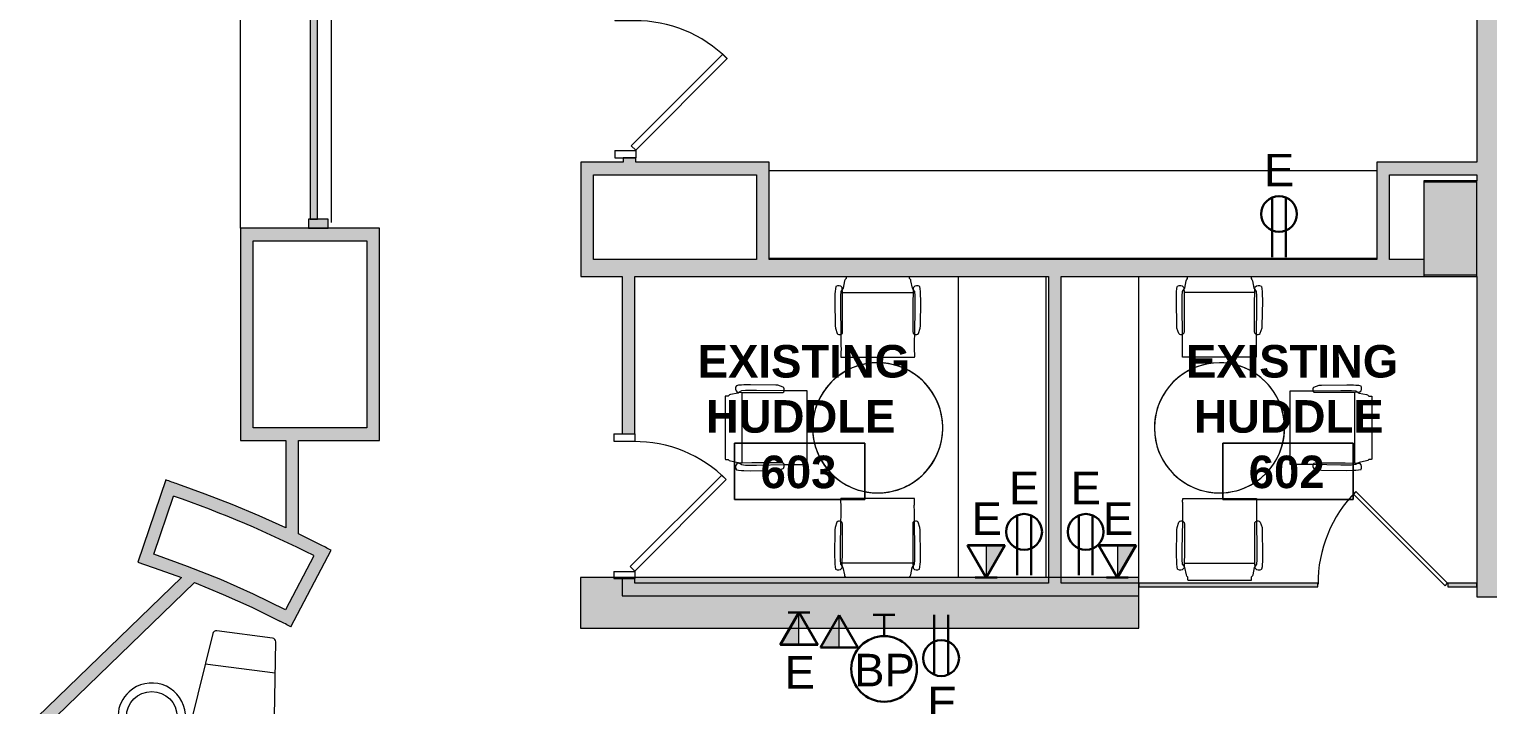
# Model space of a CAD drawing. Header units: inches. Extents: x 385 to 2249, y -1773 to -36.
# Drawn here: x 812.5 to 1215.8, y -1544.8 to -1357.9 of the extents above; entities that cross this region are included whole.
import ezdxf

# ---------------------------------------------------------------- set-up
doc = ezdxf.new("R2010")
doc.units = ezdxf.units.IN
doc.header["$MEASUREMENT"] = 0
for name, color, linetype, lineweight in [('A-ANNO-NOTE', 131, 'Continuous', 30), ('A-AREA-IDEN', 2, 'Continuous', 9), ('A-DETL', 90, 'Continuous', 9), ('A-DOOR', 31, 'Continuous', 13), ('A-DOOR-FRAM', 31, 'Continuous', 20), ('A-GLAZ-CURT', 52, 'Continuous', 13), ('A-GLAZ-CWMG', 51, 'Continuous', 13), ('A-WALL', 113, 'Continuous', 13), ('A-WALL-PATT', 111, 'Continuous', 13), ('I-FURN', 30, 'Continuous', 9), ('I-WALL', 2, 'Continuous', 13), ('Q-CASE', 31, 'Continuous', 9)]:
    doc.layers.add(name, color=color, linetype=linetype, lineweight=lineweight)
doc.styles.add('Swis721 Lt BT', font='swissl.ttf', dxfattribs={"height": 9})
doc.styles.add('Swis721 Lt BT_B', font='', dxfattribs={"height": 9})
doc.styles.get('Swis721 Lt BT_B').set_extended_font_data('Swis721 Lt BT', bold=True)

# ---------------------------------------------------------------- blocks, each defined once
blk = doc.blocks.new('Walls 27 - Walls 27-5057189-Level 6 POWER _ SIGNAL')
at = {"layer": 'A-WALL', "lineweight": 9}
blk.add_hatch(color=7, dxfattribs=at).paths.add_polyline_path([(540.09, -1772.64), (541.28, -1772.64), (766.26, -1547.65), (777.58, -1558.97), (780.4, -1556.14), (821.77, -1597.51), (818.94, -1600.33), (829.9, -1611.29), (795.25, -1645.94), (804.09, -1654.78), (847.81, -1611.06), (807.75, -1570.99), (809.99, -1568.75), (769.44, -1528.21), (743.9, -1553.75), (746.37, -1556.23), (529.96, -1772.64)], flags=0)
at = {"layer": 'A-WALL', "color": 8, "lineweight": 20}
for p, q in [((769.44, -1528.21), (743.9, -1553.75)), ((809.99, -1568.75), (769.44, -1528.21)), ((541.28, -1772.64), (766.26, -1547.65)), ((766.26, -1547.65), (777.58, -1558.97)), ((746.37, -1556.23), (529.96, -1772.64)), ((743.9, -1553.75), (746.37, -1556.23)), ((777.58, -1558.97), (780.4, -1556.14)), ((780.4, -1556.14), (821.77, -1597.51)), ((807.75, -1570.99), (809.99, -1568.75)), ((847.81, -1611.06), (807.75, -1570.99)), ((821.77, -1597.51), (818.94, -1600.33)), ((818.94, -1600.33), (829.9, -1611.29)), ((829.9, -1611.29), (795.25, -1645.94)), ((804.09, -1654.78), (847.81, -1611.06)), ((795.25, -1645.94), (804.09, -1654.78))]:
    blk.add_line(p, q, dxfattribs=at)
blk = doc.blocks.new('Walls 71 - Walls 3-5097854-Level 6 POWER _ SIGNAL')
at = {"layer": 'A-WALL', "lineweight": 9}
for p, q in [((58.34, -2284.93), (38.83, -2284.93)), ((38.83, -2284.93), (38.83, -2594.97)), ((58.34, -2488.91), (58.34, -2284.93)), ((38.83, -2594.97), (38.94, -2594.97))]:
    blk.add_line(p, q, dxfattribs=at)
blk = doc.blocks.new('System Panel - Glazed 2-5107946-Level 6 POWER _ SIGNAL')
at = {"layer": 'A-GLAZ-CURT', "lineweight": 9}
blk.add_hatch(color=7, dxfattribs=at).paths.add_polyline_path([(-32.53, 2.11), (-32.53, 0.25), (32.53, 0.25), (32.53, 2.25), (-32.53, 2.25)], flags=0)
at = {"layer": 'A-GLAZ-CURT', "color": 8, "lineweight": 20}
for p, q in [((32.53, 2.25), (-32.53, 2.25)), ((-32.53, 2.25), (-32.53, 0.25)), ((-32.53, 0.25), (32.53, 0.25)), ((32.53, 0.25), (32.53, 2.25))]:
    blk.add_line(p, q, dxfattribs=at)
blk = doc.blocks.new('Rectangular Mullion - 2_5_ x 5_ rectangular-V5-Level 6 POWER _ SIGNAL')
at = {"layer": 'A-GLAZ-CWMG', "lineweight": 9}
blk.add_hatch(color=7, dxfattribs=at).paths.add_polyline_path([(0, -2.75), (0, 2.75), (-2.5, 2.75), (-2.5, -2.75)], flags=0)
at = {"layer": 'A-GLAZ-CWMG', "color": 8, "lineweight": 20}
for p, q in [((0, 2.75), (-2.5, 2.75)), ((-2.5, 2.75), (-2.5, -2.75)), ((0, -2.75), (0, 2.75)), ((-2.5, -2.75), (0, -2.75))]:
    blk.add_line(p, q, dxfattribs=at)
blk = doc.blocks.new('Haworth_Bong_Table - Bong-5184526-Level 6 POWER _ SIGNAL')
at = {"layer": 'I-FURN'}
blk.add_circle((0, 0), 7, dxfattribs=at)
for start, end in [(360, 180), (180, 360)]:
    blk.add_arc((0, 0), 9.35, start, end, dxfattribs=at)
blk = doc.blocks.new('Haworth_Chair_Low-Pad - Low Pad-5184524-Level 6 POWER _ SIGNAL')
at = {"layer": 'I-FURN'}
for p, q in [((-8.77, 12.93), (-11.68, -12.64)), ((7.78, 13.81), (-7.78, 13.81)), ((11.68, -12.64), (8.77, 12.93)), ((-9.75, 4.36), (9.75, 4.36)), ((-10.68, -13.75), (10.68, -13.75))]:
    blk.add_line(p, q, dxfattribs=at)
for centre, start, end in [((-7.78, 12.81), 90, 173.5115), ((7.78, 12.81), 6.4885, 90), ((-10.68, -12.75), 173.5115, 270), ((10.68, -12.75), 270, 6.4885)]:
    blk.add_arc(centre, 1, start, end, dxfattribs=at)
blk = doc.blocks.new('Single Flush - OTJ_SOLIDFLUSH_ALUM-5772014-Level 6 POWER _ SIGNAL')
at = {"layer": 'A-DOOR', "color": 8, "lineweight": 20}
for p, q in [((-7.42, 27.07), (-8.65, 25.84)), ((-8.65, 25.84), (16.67, 0.51)), ((17.91, 1.75), (-7.42, 27.07)), ((16.67, 0.51), (17.91, 1.75))]:
    blk.add_line(p, q, dxfattribs=at)
at = {"layer": 'A-DOOR', "lineweight": 9}
blk.add_arc((17.91, 1.75), 35.81, 135, 180.5, dxfattribs=at)
at = {"layer": 'A-DOOR-FRAM', "color": 8}
for p, q in [((-20, -4), (-20, 1.75)), ((-20, 1.75), (-18, 1.75)), ((-18, -4), (-18, 1.75)), ((18, -4), (18, 1.75)), ((18, 1.75), (20, 1.75)), ((20, -4), (20, 1.75)), ((-20, -4), (-18, -4)), ((18, -4), (20, -4))]:
    blk.add_line(p, q, dxfattribs=at)
blk = doc.blocks.new('F - CONF TABLE _ROUND-4 CHAIRS_ - Lam 30Dia Single-Column Base-5496877-Level 6 POWER _ SIGNAL')
at = {"layer": 'I-FURN'}
for p, q in [((-56.3, 12.36), (-58.37, 11.96)), ((-56.14, 14.52), (-56.75, 14.41)), ((-56.53, 12.63), (-56.3, 12.61)), ((-56.3, 12.61), (-55.14, 12.54)), ((-55.97, 12.59), (-56.3, 12.36)), ((-55.37, 14.59), (-56.14, 14.52)), ((-55.37, 12.99), (-55.97, 12.59)), ((-54.72, 14.62), (-55.37, 14.59)), ((-54.2, 13.1), (-55.37, 12.99)), ((-55.14, 12.54), (-52.45, 12.5)), ((-55.14, -6.98), (-55.14, 12.54)), ((-52.86, 14.67), (-54.72, 14.62)), ((-51.2, 13.1), (-54.2, 13.1)), ((-45.86, 14.57), (-52.86, 14.67)), ((-52.45, 12.5), (-44.37, 12.5)), ((-43.54, 12.99), (-51.2, 13.1)), ((-45.27, 14.51), (-45.86, 14.57)), ((-43.76, 14.02), (-45.27, 14.51)), ((-44.37, 12.5), (-43.87, 12.56)), ((-37.21, -7.39), (-37.21, 12.95)), ((1.84, 12.89), (1.84, -7.45)), ((15.83, 13.03), (8.17, 12.92)), ((9.89, 14.44), (8.39, 13.95)), ((8.5, 12.49), (8.99, 12.43)), ((8.99, 12.43), (17.08, 12.43)), ((10.49, 14.5), (9.89, 14.44)), ((17.49, 14.6), (10.49, 14.5)), ((18.83, 13.03), (15.83, 13.03)), ((17.08, 12.43), (19.76, 12.48)), ((19.35, 14.55), (17.49, 14.6)), ((20, 12.93), (18.83, 13.03)), ((19.99, 14.52), (19.35, 14.55)), ((19.76, 12.48), (20.93, 12.54)), ((19.76, 12.48), (19.76, -7.04)), ((20.76, 14.45), (19.99, 14.52)), ((20.59, 12.52), (20, 12.93)), ((20.93, 12.29), (20.59, 12.52)), ((21.37, 14.34), (20.76, 14.45)), ((20.93, 12.54), (21.15, 12.56)), ((22.99, 11.89), (20.93, 12.29)), ((-58.75, 11.81), (-59.01, 11.55)), ((-58.61, 11.88), (-58.75, 11.81)), ((-58.37, 11.96), (-58.61, 11.88)), ((23.37, 11.74), (22.99, 11.89)), ((23.63, 11.49), (23.37, 11.74)), ((-59.01, -5.99), (-58.75, -6.24)), ((-58.75, -6.24), (-58.37, -6.39)), ((-58.37, -6.39), (-56.3, -6.79)), ((-56.3, -7.04), (-56.53, -7.06)), ((-56.3, -6.79), (-55.96, -7.02)), ((-55.14, -6.98), (-56.3, -7.04)), ((-55.96, -7.02), (-55.37, -7.43)), ((-55.37, -7.43), (-54.2, -7.53)), ((-52.45, -6.93), (-55.14, -6.98)), ((-54.2, -7.53), (-51.2, -7.53)), ((-44.37, -6.93), (-52.45, -6.93)), ((-51.2, -7.53), (-43.54, -7.42)), ((-43.87, -6.99), (-44.37, -6.93)), ((8.17, -7.49), (15.83, -7.6)), ((8.99, -7), (8.5, -7.06)), ((17.08, -7), (8.99, -7)), ((15.83, -7.6), (18.83, -7.6)), ((19.76, -7.04), (17.08, -7)), ((18.83, -7.6), (20, -7.49)), ((20.93, -7.11), (19.76, -7.04)), ((20, -7.49), (20.59, -7.09)), ((20.59, -7.09), (20.93, -6.86)), ((20.93, -6.86), (22.99, -6.46)), ((21.15, -7.13), (20.93, -7.11)), ((22.99, -6.46), (23.23, -6.38)), ((23.23, -6.38), (23.37, -6.31)), ((23.37, -6.31), (23.63, -6.05)), ((-56.75, -8.84), (-56.14, -8.95)), ((-56.14, -8.95), (-55.37, -9.02)), ((-55.37, -9.02), (-54.72, -9.05)), ((-54.72, -9.05), (-52.86, -9.1)), ((-52.86, -9.1), (-45.86, -9)), ((-45.86, -9), (-45.27, -8.94)), ((-45.27, -8.94), (-43.76, -8.45)), ((8.39, -8.52), (9.89, -9.01)), ((9.89, -9.01), (10.49, -9.07)), ((10.49, -9.07), (17.49, -9.17)), ((17.49, -9.17), (19.35, -9.12)), ((19.35, -9.12), (19.99, -9.09)), ((19.99, -9.09), (20.76, -9.02)), ((20.76, -9.02), (21.37, -8.91)), ((-7.55, -16.78), (-27.89, -16.78)), ((-28.96, -23.33), (-29.45, -24.83)), ((-27.93, -23.1), (-28.03, -30.77)), ((-27.44, -23.93), (-27.49, -23.43)), ((-27.44, -32.02), (-27.44, -23.93)), ((-7.95, -23.43), (-8, -23.93)), ((-8, -23.93), (-8, -32.02)), ((-7.41, -30.77), (-7.52, -23.1)), ((-6, -24.83), (-6.49, -23.33)), ((-29.51, -25.42), (-29.6, -32.42)), ((-29.45, -24.83), (-29.51, -25.42)), ((-5.93, -25.42), (-6, -24.83)), ((-5.84, -32.42), (-5.93, -25.42)), ((-28.03, -30.77), (-28.03, -33.77)), ((-27.48, -34.7), (-27.44, -32.02)), ((-8, -32.02), (-7.96, -34.7)), ((-7.41, -33.77), (-7.41, -30.77)), ((-29.6, -32.42), (-29.56, -34.28)), ((-29.56, -34.28), (-29.52, -34.93)), ((-29.52, -34.93), (-29.46, -35.7)), ((-29.46, -35.7), (-29.35, -36.31)), ((-28.03, -33.77), (-27.93, -34.93)), ((-27.93, -34.93), (-27.53, -35.53)), ((-27.57, -36.09), (-27.55, -35.86)), ((-27.55, -35.86), (-27.48, -34.7)), ((-27.53, -35.53), (-27.3, -35.86)), ((-7.96, -34.7), (-27.48, -34.7)), ((-27.3, -35.86), (-26.9, -37.93)), ((-8.54, -37.93), (-8.14, -35.86)), ((-8.14, -35.86), (-7.91, -35.53)), ((-7.96, -34.7), (-7.89, -35.86)), ((-7.91, -35.53), (-7.51, -34.93)), ((-7.89, -35.86), (-7.88, -36.09)), ((-7.51, -34.93), (-7.41, -33.77)), ((-6.1, -36.31), (-5.99, -35.7)), ((-5.99, -35.7), (-5.92, -34.93)), ((-5.92, -34.93), (-5.89, -34.28)), ((-5.89, -34.28), (-5.84, -32.42)), ((-26.9, -37.93), (-26.82, -38.17)), ((-26.82, -38.17), (-26.75, -38.31)), ((-26.75, -38.31), (-26.49, -38.57)), ((-26.44, -39.41), (-9.01, -39.41)), ((-8.95, -38.57), (-8.7, -38.31)), ((-8.7, -38.31), (-8.54, -37.93))]:
    blk.add_line(p, q, dxfattribs=at)
for centre, radius, start, end in [((-17.69, 2.75), 18, 360, 180), ((-17.69, 2.75), 18, 94.7368, 142.1053), ((-17.69, 2.75), 18, 104.2105, 113.6842), ((-17.69, 2.75), 18, 94.7368, 104.2105), ((-17.69, 2.75), 18, 75.7895, 94.7368), ((-17.69, 2.75), 18, 85.2632, 94.7368), ((-17.69, 2.75), 18, 75.7895, 85.2632), ((-17.69, 2.75), 18, 360, 75.7895), ((-17.69, 2.75), 18, 66.3158, 75.7895), ((-17.69, 2.75), 18, 123.1579, 132.6316), ((-17.69, 2.75), 18, 113.6842, 123.1579), ((-17.69, 2.75), 18, 56.8421, 66.3158), ((-17.69, 2.75), 18, 47.3684, 56.8421), ((-55.68, 13.64), 1.32, 144.065, 229.935), ((-44.29, 13.22), 0.781, 302.3218, 343.1534), ((-44.61, 13.3), 1.12, 343.9109, 40.257), ((-17.69, 2.75), 18, 142.1053, 161.0526), ((-17.69, 2.75), 18, 132.6316, 151.5789), ((-17.69, 2.75), 18, 37.8947, 47.3684), ((-17.69, 2.75), 18, 18.9474, 37.8947), ((9.24, 13.23), 1.12, 139.743, 196.0891), ((8.91, 13.15), 0.781, 196.8466, 237.6782), ((20.31, 13.57), 1.32, 310.065, 35.935), ((-17.69, 2.75), 18, 151.5789, 170.5263), ((-17.69, 2.75), 18, 161.0526, 170.5263), ((-17.69, 2.75), 18, 0, 18.9474), ((-17.69, 2.75), 18, 170.5263, 180), ((-17.69, 2.75), 18, 170.5263, 180), ((-17.69, 2.75), 18, 180, 360), ((-17.69, 2.75), 18, 180, 189.4737), ((-17.69, 2.75), 18, 180, 189.4737), ((-17.69, 2.75), 18, 350.5263, 360), ((-17.69, 2.75), 18, 350.5263, 0), ((-17.69, 2.75), 18, 189.4737, 331.5789), ((-17.69, 2.75), 18, 189.4737, 227.3684), ((-17.69, 2.75), 18, 331.5789, 350.5263), ((-17.69, 2.75), 18, 331.5789, 341.0526), ((-17.69, 2.75), 18, 341.0526, 350.5263), ((-55.68, -8.07), 1.32, 130.065, 215.935), ((-44.29, -7.65), 0.781, 16.8466, 57.6782), ((-44.61, -7.73), 1.12, 319.743, 16.0891), ((-17.69, 2.75), 18, 322.1053, 331.5789), ((9.24, -7.8), 1.12, 163.9109, 220.257), ((8.91, -7.72), 0.781, 122.3218, 163.1534), ((20.31, -8.14), 1.32, 324.065, 49.935), ((-17.69, 2.75), 18, 227.3684, 236.8421), ((-17.69, 2.75), 18, 303.1579, 322.1053), ((-17.69, 2.75), 18, 236.8421, 246.3158), ((-17.69, 2.75), 18, 246.3158, 255.7895), ((-17.69, 2.75), 18, 255.7895, 265.2632), ((-17.69, 2.75), 18, 265.2632, 274.7368), ((-17.69, 2.75), 18, 274.7368, 284.2105), ((-17.69, 2.75), 18, 284.2105, 293.6842), ((-17.69, 2.75), 18, 293.6842, 303.1579), ((-28.24, -24.18), 1.12, 73.9109, 130.257), ((-28.15, -23.85), 0.781, 32.3218, 73.1534), ((-7.29, -23.85), 0.781, 106.8466, 147.6782), ((-7.21, -24.18), 1.12, 49.743, 106.0891), ((-28.58, -35.24), 1.32, 234.065, 319.935), ((-6.87, -35.24), 1.32, 220.065, 305.935)]:
    blk.add_arc(centre, radius, start, end, dxfattribs=at)
for points in [[(-39.12, 12.95), (-39.87, 12.95), (-41.34, 12.96), (-42.81, 12.98), (-43.54, 12.99)], [(-38.15, 13), (-38.32, 12.99), (-38.64, 12.98), (-38.96, 12.96), (-39.12, 12.95)], [(3.75, 12.88), (3.59, 12.89), (3.27, 12.91), (2.94, 12.92), (2.78, 12.93)], [(8.17, 12.92), (7.44, 12.91), (5.97, 12.9), (4.49, 12.89), (3.75, 12.88)], [(23.69, 11.48), (23.67, 11.49), (23.65, 11.49), (23.63, 11.49)], [(-43.54, -7.42), (-42.81, -7.41), (-41.34, -7.4), (-39.87, -7.39), (-39.12, -7.38)], [(-39.12, -7.38), (-38.96, -7.39), (-38.64, -7.41), (-38.32, -7.42), (-38.15, -7.43)], [(2.78, -7.5), (2.94, -7.49), (3.27, -7.48), (3.59, -7.46), (3.75, -7.45)], [(3.75, -7.45), (4.49, -7.45), (5.97, -7.46), (7.44, -7.48), (8.17, -7.49)], [(23.63, -6.05), (23.65, -6.05), (23.67, -6.05), (23.69, -6.05)], [(-27.94, -17.72), (-27.93, -17.88), (-27.91, -18.21), (-27.9, -18.53), (-27.89, -18.69)], [(-27.89, -18.69), (-27.89, -19.43), (-27.9, -20.91), (-27.92, -22.37), (-27.93, -23.1)], [(-7.56, -18.69), (-7.55, -18.53), (-7.53, -18.21), (-7.52, -17.88), (-7.51, -17.72)], [(-7.52, -23.1), (-7.53, -22.37), (-7.54, -20.91), (-7.55, -19.43), (-7.56, -18.69)]]:
    blk.add_open_spline(points, degree=3, dxfattribs=at)
for points, knots in [([(-37.21, 12.95), (-37.21, 12.96), (-37.22, 12.96), (-37.25, 12.97), (-37.3, 12.98), (-37.37, 12.98), (-37.46, 12.99), (-37.59, 13), (-37.83, 13), (-38.04, 13), (-38.15, 13)], [0, 0, 0, 0, 0.090909, 0.181818, 0.272727, 0.363636, 0.454545, 0.545455, 0.727273, 1, 1, 1, 1]), ([(2.78, 12.93), (2.7, 12.93), (2.54, 12.93), (2.21, 12.93), (1.91, 12.91), (1.84, 12.89), (1.84, 12.89)], [0, 0, 0, 0, 0.181818, 0.363636, 0.727273, 1, 1, 1, 1]), ([(-59.01, 11.55), (-59.2, 11.55), (-59.41, 11.55), (-59.57, 11.54), (-59.6, 11.53)], [0, 0, 0, 0, 0.4444444, 0.5210627, 0.5210627, 0.5210627, 0.5210627]), ([(-59.6, -5.97), (-59.57, -5.97), (-59.52, -5.97), (-59.37, -5.98), (-59.2, -5.98), (-59.06, -5.99), (-59.01, -5.99)], [0.4789373, 0.4789373, 0.4789373, 0.4789373, 0.5555556, 0.6666667, 0.8888889, 1, 1, 1, 1]), ([(-38.15, -7.43), (-38.08, -7.43), (-37.91, -7.43), (-37.59, -7.43), (-37.29, -7.41), (-37.21, -7.39), (-37.21, -7.39)], [0, 0, 0, 0, 0.181818, 0.363636, 0.727273, 1, 1, 1, 1]), ([(1.84, -7.45), (1.84, -7.46), (1.84, -7.46), (1.88, -7.47), (1.93, -7.48), (2, -7.48), (2.08, -7.49), (2.22, -7.5), (2.45, -7.5), (2.66, -7.5), (2.78, -7.5)], [0, 0, 0, 0, 0.090909, 0.181818, 0.272727, 0.363636, 0.454545, 0.545455, 0.727273, 1, 1, 1, 1]), ([(-27.89, -16.78), (-27.9, -16.78), (-27.9, -16.78), (-27.91, -16.81), (-27.92, -16.87), (-27.92, -16.94), (-27.93, -17.02), (-27.93, -17.16), (-27.94, -17.39), (-27.94, -17.6), (-27.94, -17.72)], [0, 0, 0, 0, 0.090909, 0.181818, 0.272727, 0.363636, 0.454545, 0.545455, 0.727273, 1, 1, 1, 1]), ([(-7.51, -17.72), (-7.51, -17.64), (-7.5, -17.48), (-7.51, -17.15), (-7.52, -16.85), (-7.54, -16.78), (-7.55, -16.78)], [0, 0, 0, 0, 0.181818, 0.363636, 0.727273, 1, 1, 1, 1]), ([(-26.49, -38.57), (-26.49, -38.76), (-26.48, -39.03), (-26.47, -39.25), (-26.45, -39.34), (-26.45, -39.39), (-26.44, -39.41), (-26.44, -39.41)], [0, 0, 0, 0, 0.444444, 0.666667, 0.777778, 0.888889, 1, 1, 1, 1]), ([(-9.01, -39.41), (-9, -39.41), (-9, -39.39), (-8.99, -39.34), (-8.98, -39.28), (-8.97, -39.19), (-8.97, -39.09), (-8.96, -38.94), (-8.95, -38.76), (-8.95, -38.62), (-8.95, -38.57)], [0, 0, 0, 0, 0.111111, 0.222222, 0.333333, 0.444444, 0.555556, 0.666667, 0.888889, 1, 1, 1, 1])]:
    blk.add_open_spline(points, degree=3, knots=knots, dxfattribs=at)
blk = doc.blocks.new('C-Counter Top - ADJ HEIGHT-5403698-Level 6 POWER _ SIGNAL')
at = {"layer": 'Q-CASE'}
for p, q in [((120.68, 25), (-47.26, 25)), ((120.68, 0.75), (-47.26, 0.75))]:
    blk.add_line(p, q, dxfattribs=at)
blk = doc.blocks.new('Single Glass Door1 - 36_ x 84_-5496829-Level 6 POWER _ SIGNAL')
at = {"layer": 'A-DOOR', "color": 8, "lineweight": 20}
for p, q in [((-7.42, 27.07), (-8.12, 26.37)), ((-8.12, 26.37), (17.2, 1.04)), ((17.91, 1.75), (-7.42, 27.07)), ((17.2, 1.04), (17.91, 1.75))]:
    blk.add_line(p, q, dxfattribs=at)
at = {"layer": 'A-DOOR', "lineweight": 9}
blk.add_arc((17.91, 1.75), 35.81, 135, 180.5, dxfattribs=at)
blk = doc.blocks.new('C-Counter Top - ADJ HEIGHT-5495645-Level 6 POWER _ SIGNAL')
at = {"layer": 'Q-CASE'}
for p, q in [((37.34, 25), (-45.95, 25)), ((37.34, 0.75), (-45.95, 0.75))]:
    blk.add_line(p, q, dxfattribs=at)
blk = doc.blocks.new('C-Counter Top - ADJ HEIGHT-5495686-Level 6 POWER _ SIGNAL')
at = {"layer": 'Q-CASE'}
blk.add_line((-45.95, -25), (37.34, -25), dxfattribs=at)
blk = doc.blocks.new('System Panel - Glazed-5496823-Level 6 POWER _ SIGNAL')
at = {"layer": 'A-GLAZ-CURT', "lineweight": 9}
h = blk.add_hatch(color=7, dxfattribs=at)
h.paths.add_polyline_path([(-46.7, 0.75), (2.7, 0.75), (2.7, 1.75), (-46.7, 1.75)], flags=0)
h.paths.add_polyline_path([(46.7, 0.75), (46.7, 1.75), (38.7, 1.75), (38.7, 0.75)], flags=0)
at = {"layer": 'A-GLAZ-CURT', "color": 8, "lineweight": 20}
for p, q in [((2.7, 1.75), (-46.7, 1.75)), ((-46.7, 1.75), (-46.7, 0.75)), ((-46.7, 0.75), (2.7, 0.75)), ((2.7, 0.75), (2.7, 1.75)), ((46.7, 1.75), (38.7, 1.75)), ((38.7, 1.75), (38.7, 0.75)), ((38.7, 0.75), (46.7, 0.75)), ((46.7, 0.75), (46.7, 1.75))]:
    blk.add_line(p, q, dxfattribs=at)
blk = doc.blocks.new('F - CONF TABLE _ROUND-4 CHAIRS_ - Lam 30Dia Single-Column Base-5496977-Level 6 POWER _ SIGNAL')
at = {"layer": 'I-FURN'}
for p, q in [((-29.46, 35.7), (-29.35, 36.31)), ((-27.3, 35.86), (-26.9, 37.93)), ((-26.9, 37.93), (-26.82, 38.17)), ((-26.82, 38.17), (-26.75, 38.31)), ((-26.75, 38.31), (-26.49, 38.57)), ((-26.44, 39.41), (-9.01, 39.41)), ((-8.95, 38.57), (-8.7, 38.31)), ((-8.7, 38.31), (-8.54, 37.93)), ((-8.54, 37.93), (-8.14, 35.86)), ((-6.1, 36.31), (-5.99, 35.7)), ((-29.6, 32.42), (-29.56, 34.28)), ((-29.51, 25.42), (-29.6, 32.42)), ((-29.56, 34.28), (-29.52, 34.93)), ((-29.52, 34.93), (-29.46, 35.7)), ((-28.03, 33.77), (-27.93, 34.93)), ((-28.03, 30.77), (-28.03, 33.77)), ((-27.93, 34.93), (-27.53, 35.53)), ((-27.57, 36.09), (-27.55, 35.86)), ((-27.55, 35.86), (-27.48, 34.7)), ((-27.53, 35.53), (-27.3, 35.86)), ((-27.48, 34.7), (-27.44, 32.02)), ((-7.96, 34.7), (-27.48, 34.7)), ((-8.14, 35.86), (-7.91, 35.53)), ((-8, 32.02), (-7.96, 34.7)), ((-7.96, 34.7), (-7.89, 35.86)), ((-7.91, 35.53), (-7.51, 34.93)), ((-7.89, 35.86), (-7.88, 36.09)), ((-7.51, 34.93), (-7.41, 33.77)), ((-7.41, 33.77), (-7.41, 30.77)), ((-5.99, 35.7), (-5.92, 34.93)), ((-5.84, 32.42), (-5.93, 25.42)), ((-5.92, 34.93), (-5.89, 34.28)), ((-5.89, 34.28), (-5.84, 32.42)), ((-27.93, 23.1), (-28.03, 30.77)), ((-27.44, 32.02), (-27.44, 23.93)), ((-8, 23.93), (-8, 32.02)), ((-7.41, 30.77), (-7.52, 23.1)), ((-29.45, 24.83), (-29.51, 25.42)), ((-28.96, 23.33), (-29.45, 24.83)), ((-6, 24.83), (-6.49, 23.33)), ((-5.93, 25.42), (-6, 24.83)), ((-27.44, 23.93), (-27.49, 23.43)), ((-7.95, 23.43), (-8, 23.93)), ((-7.55, 16.78), (-27.89, 16.78)), ((-56.75, 8.84), (-56.14, 8.95)), ((-56.14, 8.95), (-55.37, 9.02)), ((-55.37, 9.02), (-54.72, 9.05)), ((-54.72, 9.05), (-52.86, 9.1)), ((-52.86, 9.1), (-45.86, 9)), ((-45.86, 9), (-45.27, 8.94)), ((-45.27, 8.94), (-43.76, 8.45)), ((8.39, 8.52), (9.89, 9.01)), ((9.89, 9.01), (10.49, 9.07)), ((10.49, 9.07), (17.49, 9.17)), ((17.49, 9.17), (19.35, 9.12)), ((19.35, 9.12), (19.99, 9.09)), ((19.99, 9.09), (20.76, 9.02)), ((20.76, 9.02), (21.37, 8.91)), ((-59.01, 5.99), (-58.75, 6.24)), ((-58.75, 6.24), (-58.37, 6.39)), ((-58.37, 6.39), (-56.3, 6.79)), ((-56.3, 7.04), (-56.53, 7.06)), ((-55.14, 6.98), (-56.3, 7.04)), ((-56.3, 6.79), (-55.96, 7.02)), ((-55.96, 7.02), (-55.37, 7.43)), ((-55.37, 7.43), (-54.2, 7.53)), ((-52.45, 6.93), (-55.14, 6.98)), ((-55.14, 6.98), (-55.14, -12.54)), ((-54.2, 7.53), (-51.2, 7.53)), ((-44.37, 6.93), (-52.45, 6.93)), ((-51.2, 7.53), (-43.54, 7.42)), ((-43.87, 6.99), (-44.37, 6.93)), ((-37.21, 7.39), (-37.21, -12.95)), ((1.84, -12.89), (1.84, 7.45)), ((8.17, 7.49), (15.83, 7.6)), ((8.99, 7), (8.5, 7.06)), ((17.08, 7), (8.99, 7)), ((15.83, 7.6), (18.83, 7.6)), ((19.76, 7.04), (17.08, 7)), ((18.83, 7.6), (20, 7.49)), ((20.93, 7.11), (19.76, 7.04)), ((19.76, -12.48), (19.76, 7.04)), ((20, 7.49), (20.59, 7.09)), ((20.59, 7.09), (20.93, 6.86)), ((21.15, 7.13), (20.93, 7.11)), ((20.93, 6.86), (22.99, 6.46)), ((22.99, 6.46), (23.23, 6.38)), ((23.23, 6.38), (23.37, 6.31)), ((23.37, 6.31), (23.63, 6.05)), ((24.48, 6), (24.48, -11.43)), ((-58.75, -11.81), (-59.01, -11.55)), ((-58.61, -11.88), (-58.75, -11.81)), ((-58.37, -11.96), (-58.61, -11.88)), ((-56.3, -12.36), (-58.37, -11.96)), ((22.99, -11.89), (20.93, -12.29)), ((23.37, -11.74), (22.99, -11.89)), ((23.63, -11.49), (23.37, -11.74)), ((-56.14, -14.52), (-56.75, -14.41)), ((-56.53, -12.63), (-56.3, -12.61)), ((-55.97, -12.59), (-56.3, -12.36)), ((-56.3, -12.61), (-55.14, -12.54)), ((-55.37, -14.59), (-56.14, -14.52)), ((-55.37, -12.99), (-55.97, -12.59)), ((-54.2, -13.1), (-55.37, -12.99)), ((-54.72, -14.62), (-55.37, -14.59)), ((-55.14, -12.54), (-52.45, -12.5)), ((-52.86, -14.67), (-54.72, -14.62)), ((-51.2, -13.1), (-54.2, -13.1)), ((-45.86, -14.57), (-52.86, -14.67)), ((-52.45, -12.5), (-44.37, -12.5)), ((-43.54, -12.99), (-51.2, -13.1)), ((-45.27, -14.51), (-45.86, -14.57)), ((-43.76, -14.02), (-45.27, -14.51)), ((-44.37, -12.5), (-43.87, -12.56)), ((15.83, -13.03), (8.17, -12.92)), ((9.89, -14.44), (8.39, -13.95)), ((8.5, -12.49), (8.99, -12.43)), ((8.99, -12.43), (17.08, -12.43)), ((10.49, -14.5), (9.89, -14.44)), ((17.49, -14.6), (10.49, -14.5)), ((18.83, -13.03), (15.83, -13.03)), ((17.08, -12.43), (19.76, -12.48)), ((19.35, -14.55), (17.49, -14.6)), ((20, -12.93), (18.83, -13.03)), ((19.99, -14.52), (19.35, -14.55)), ((19.76, -12.48), (20.93, -12.54)), ((20.76, -14.45), (19.99, -14.52)), ((20.59, -12.52), (20, -12.93)), ((20.93, -12.29), (20.59, -12.52)), ((21.37, -14.34), (20.76, -14.45)), ((20.93, -12.54), (21.15, -12.56))]:
    blk.add_line(p, q, dxfattribs=at)
for centre, radius, start, end in [((-28.58, 35.24), 1.32, 40.065, 125.935), ((-6.87, 35.24), 1.32, 54.065, 139.935), ((-28.24, 24.18), 1.12, 229.743, 286.0891), ((-28.15, 23.85), 0.781, 286.8466, 327.6782), ((-7.29, 23.85), 0.781, 212.3218, 253.1534), ((-7.21, 24.18), 1.12, 253.9109, 310.257), ((-17.69, -2.75), 18, 0, 180), ((-17.69, -2.75), 18, 360, 180), ((-17.69, -2.75), 18, 0, 180), ((-55.68, 8.07), 1.32, 144.065, 229.935), ((-44.61, 7.73), 1.12, 343.9109, 40.257), ((9.24, 7.8), 1.12, 139.743, 196.0891), ((20.31, 8.14), 1.32, 310.065, 35.935), ((-44.29, 7.65), 0.781, 302.3218, 343.1534), ((8.91, 7.72), 0.781, 196.8466, 237.6782), ((-17.69, -2.75), 18, 180, 0), ((-17.69, -2.75), 18, 180, 341.0526), ((-17.69, -2.75), 18, 180, 0), ((-17.69, -2.75), 18, 341.0526, 360), ((-55.68, -13.64), 1.32, 130.065, 215.935), ((-44.29, -13.22), 0.781, 16.8466, 57.6782), ((-44.61, -13.3), 1.12, 319.743, 16.0891), ((9.24, -13.23), 1.12, 163.9109, 220.257), ((8.91, -13.15), 0.781, 122.3218, 163.1534), ((20.31, -13.57), 1.32, 324.065, 49.935)]:
    blk.add_arc(centre, radius, start, end, dxfattribs=at)
for points, knots in [([(-26.49, 38.57), (-26.49, 38.62), (-26.49, 38.76), (-26.48, 38.94), (-26.48, 39.09), (-26.47, 39.19), (-26.46, 39.28), (-26.45, 39.34), (-26.45, 39.39), (-26.44, 39.41), (-26.44, 39.41)], [-1, -1, -1, -1, -0.888889, -0.666667, -0.555556, -0.444444, -0.333333, -0.222222, -0.111111, 0, 0, 0, 0]), ([(-9.01, 39.41), (-9, 39.41), (-9, 39.39), (-8.99, 39.34), (-8.98, 39.25), (-8.96, 39.03), (-8.95, 38.76), (-8.95, 38.57)], [-1, -1, -1, -1, -0.888889, -0.777778, -0.666667, -0.444444, 0, 0, 0, 0]), ([(-27.89, 16.78), (-27.9, 16.78), (-27.92, 16.85), (-27.94, 17.15), (-27.94, 17.48), (-27.94, 17.64), (-27.94, 17.72)], [-1, -1, -1, -1, -0.727273, -0.363636, -0.181818, 0, 0, 0, 0]), ([(-7.51, 17.72), (-7.51, 17.6), (-7.5, 17.39), (-7.51, 17.16), (-7.52, 17.02), (-7.52, 16.94), (-7.53, 16.87), (-7.54, 16.81), (-7.54, 16.78), (-7.55, 16.78), (-7.55, 16.78)], [-1, -1, -1, -1, -0.727273, -0.545455, -0.454545, -0.363636, -0.272727, -0.181818, -0.090909, 0, 0, 0, 0]), ([(-59.6, 5.97), (-59.57, 5.97), (-59.41, 5.98), (-59.2, 5.98), (-59.01, 5.99)], [-0.5210627, -0.5210627, -0.5210627, -0.5210627, -0.4444444, 0, 0, 0, 0]), ([(-38.15, 7.43), (-38.04, 7.43), (-37.83, 7.43), (-37.59, 7.43), (-37.46, 7.42), (-37.37, 7.42), (-37.3, 7.41), (-37.25, 7.4), (-37.22, 7.39), (-37.21, 7.39), (-37.21, 7.39)], [-1, -1, -1, -1, -0.727273, -0.545455, -0.454545, -0.363636, -0.272727, -0.181818, -0.090909, 0, 0, 0, 0]), ([(1.84, 7.45), (1.84, 7.46), (1.91, 7.48), (2.21, 7.5), (2.54, 7.5), (2.7, 7.5), (2.78, 7.5)], [-1, -1, -1, -1, -0.727273, -0.363636, -0.181818, 0, 0, 0, 0]), ([(23.63, 6.05), (23.68, 6.05), (23.82, 6.05), (24, 6.05), (24.15, 6.04), (24.25, 6.03), (24.34, 6.03), (24.41, 6.02), (24.45, 6.01), (24.47, 6), (24.48, 6)], [-1, -1, -1, -1, -0.888889, -0.666667, -0.555556, -0.444444, -0.333333, -0.222222, -0.111111, 0, 0, 0, 0]), ([(-59.01, -11.55), (-59.06, -11.55), (-59.2, -11.55), (-59.37, -11.55), (-59.52, -11.54), (-59.57, -11.54), (-59.6, -11.53)], [-1, -1, -1, -1, -0.8888889, -0.6666667, -0.5555556, -0.4789373, -0.4789373, -0.4789373, -0.4789373]), ([(24.48, -11.43), (24.47, -11.43), (24.45, -11.44), (24.41, -11.45), (24.32, -11.46), (24.1, -11.48), (23.82, -11.48), (23.63, -11.49)], [-1, -1, -1, -1, -0.888889, -0.777778, -0.666667, -0.444444, 0, 0, 0, 0]), ([(-37.21, -12.95), (-37.21, -12.96), (-37.29, -12.98), (-37.59, -13), (-37.91, -13), (-38.08, -13), (-38.15, -13)], [-1, -1, -1, -1, -0.727273, -0.363636, -0.181818, 0, 0, 0, 0]), ([(2.78, -12.93), (2.66, -12.93), (2.45, -12.93), (2.22, -12.93), (2.08, -12.92), (2, -12.92), (1.93, -12.91), (1.88, -12.9), (1.84, -12.89), (1.84, -12.89), (1.84, -12.89)], [-1, -1, -1, -1, -0.727273, -0.545455, -0.454545, -0.363636, -0.272727, -0.181818, -0.090909, 0, 0, 0, 0])]:
    blk.add_open_spline(points, degree=3, knots=knots, dxfattribs=at)
for points in [[(-27.89, 18.69), (-27.89, 19.43), (-27.9, 20.91), (-27.92, 22.37), (-27.93, 23.1)], [(-7.52, 23.1), (-7.53, 22.37), (-7.54, 20.91), (-7.55, 19.43), (-7.56, 18.69)], [(-27.94, 17.72), (-27.93, 17.88), (-27.91, 18.21), (-27.9, 18.53), (-27.89, 18.69)], [(-7.56, 18.69), (-7.55, 18.53), (-7.53, 18.21), (-7.52, 17.88), (-7.51, 17.72)], [(-43.54, 7.42), (-42.81, 7.41), (-41.34, 7.4), (-39.87, 7.39), (-39.12, 7.38)], [(-39.12, 7.38), (-38.96, 7.39), (-38.64, 7.41), (-38.32, 7.42), (-38.15, 7.43)], [(2.78, 7.5), (2.94, 7.49), (3.27, 7.48), (3.59, 7.46), (3.75, 7.45)], [(3.75, 7.45), (4.49, 7.45), (5.97, 7.46), (7.44, 7.48), (8.17, 7.49)], [(-39.12, -12.95), (-39.87, -12.95), (-41.34, -12.96), (-42.81, -12.98), (-43.54, -12.99)], [(-38.15, -13), (-38.32, -12.99), (-38.64, -12.98), (-38.96, -12.96), (-39.12, -12.95)], [(3.75, -12.88), (3.59, -12.89), (3.27, -12.91), (2.94, -12.92), (2.78, -12.93)], [(8.17, -12.92), (7.44, -12.91), (5.97, -12.9), (4.49, -12.89), (3.75, -12.88)]]:
    blk.add_open_spline(points, degree=3, dxfattribs=at)
blk = doc.blocks.new('Walls 85 - Walls 3-5789378-Level 6 POWER _ SIGNAL')
at = {"layer": 'A-WALL', "lineweight": 9}
for p, q in [((58.34, -2292.62), (38.83, -2292.62)), ((38.83, -2292.62), (38.83, -2594.97)), ((58.34, -2488.91), (58.34, -2292.62)), ((38.83, -2594.97), (38.94, -2594.97))]:
    blk.add_line(p, q, dxfattribs=at)
blk = doc.blocks.new('Room Tag - Room Name and Number-3379422-Level 6 POWER _ SIGNAL')
at = {"layer": 'A-AREA-IDEN'}
for p, q in [((-0.1881, -0.1636), (-0.1881, -0.0018)), ((-0.1881, -0.0018), (0.1869, -0.0018)), ((0.1869, -0.0018), (-0.1881, -0.0018)), ((-0.1881, -0.0018), (-0.1881, -0.1636)), ((0.1869, -0.0018), (0.1869, -0.1636)), ((0.1869, -0.1636), (0.1869, -0.0018)), ((0.1869, -0.1636), (-0.1881, -0.1636)), ((-0.1881, -0.1636), (0.1869, -0.1636))]:
    blk.add_line(p, q, dxfattribs=at)

msp = doc.modelspace()

# ---------------------------------------------------------------- hatches: boundary and pattern name
at = {"layer": 'A-ANNO-NOTE', "lineweight": 9}
for points in [[(1077.16, -1509.64), (1082.31, -1500.71), (1077.16, -1500.71)], [(1113.41, -1509.64), (1118.56, -1500.71), (1113.41, -1500.71)], [(1025.36, -1528.13), (1025.36, -1519.2), (1020.21, -1528.13)], [(1036.49, -1528.9), (1036.49, -1519.97), (1031.34, -1528.9)]]:
    msp.add_hatch(color=256, dxfattribs=at).paths.add_polyline_path(points, flags=0)
at = {"layer": 'A-WALL'}
h = msp.add_hatch(color=250, dxfattribs=at)
h.paths.add_polyline_path([(1198.15, -1421.66), (1212.77, -1400.29), (1212.77, -1399.84), (1198.11, -1399.84), (1198.11, -1421.66)], flags=0)
h.paths.add_polyline_path([(1222.77, -1407.14), (1225.11, -1407.14), (1225.11, -1399.84), (1222.77, -1399.84), (1222.77, -1400.29)], flags=0)
h = msp.add_hatch(color=7, dxfattribs=at)
h.paths.add_polyline_path([(1198.15, -1426.29), (1212.77, -1426.29), (1212.77, -1400.29), (1198.15, -1421.66), (1198.15, -1425.84)], flags=0)
h.paths.add_polyline_path([(1222.77, -1426.29), (1225.15, -1426.29), (1225.15, -1410.64), (1222.77, -1410.64), (1222.77, -1411.99)], flags=0)
h.paths.add_polyline_path([(1225.11, -1407.14), (1225.15, -1407.14), (1225.15, -1400.29), (1225.11, -1400.29), (1225.11, -1407)], flags=0)
at = {"layer": 'A-WALL-PATT', "lineweight": 9}
h = msp.add_hatch(color=7, dxfattribs=at)
h.paths.add_polyline_path([(976.72, -1394.76), (980.22, -1394.76), (980.22, -1393.51), (976.72, -1393.51)], flags=0)
h.paths.add_polyline_path([(976.72, -1353.51), (980.22, -1353.51), (980.22, -1096.9), (976.72, -1096.9), (976.72, -1328.77)], flags=0)
for points in [[(1212.77, -1514.89), (1222.77, -1514.89), (1222.77, -1132.53), (1219.02, -1133.84), (1212.77, -1133.84), (1212.77, -1495.22)], [(976.72, -1398.26), (1017.15, -1398.26), (1017.15, -1394.76), (965.07, -1394.76), (965.07, -1398.26), (968.57, -1398.26)], [(1188.59, -1421.66), (1188.59, -1394.7), (1185.09, -1394.7), (1185.09, -1421.66), (1185.15, -1421.66)], [(1188.59, -1398.2), (1212.77, -1398.2), (1212.77, -1394.7), (1188.59, -1394.7)], [(968.57, -1421.66), (968.57, -1398.26), (965.07, -1398.26), (965.07, -1421.66)], [(1017.15, -1421.66), (1017.15, -1398.26), (1013.65, -1398.26), (1013.65, -1421.66), (1016.82, -1421.66)], [(890.36, -1416.45), (905.93, -1416.45), (905.93, -1412.95), (870.97, -1412.95), (870.97, -1416.45), (874.47, -1416.45)], [(905.93, -1468.2), (909.43, -1468.2), (909.43, -1412.95), (905.93, -1412.95), (905.93, -1439.73)], [(874.47, -1471.7), (874.47, -1416.45), (870.97, -1416.45), (870.97, -1471.7)], [(1016.82, -1426.29), (1016.82, -1421.66), (965.07, -1421.66), (965.07, -1426.29), (1013.65, -1426.29)], [(1119.37, -1426.29), (1185.15, -1426.29), (1185.15, -1421.66), (1016.82, -1421.66), (1016.82, -1426.29), (1106.47, -1426.29)], [(1185.15, -1426.29), (1198.15, -1426.29), (1198.15, -1421.66), (1185.15, -1421.66)], [(979.95, -1469.89), (979.95, -1426.29), (976.45, -1426.29), (976.45, -1469.89)], [(1097.87, -1509.58), (1097.87, -1426.29), (1094.37, -1426.29), (1094.37, -1509.58)], [(880.7, -1471.7), (883.47, -1471.7), (883.44, -1468.2), (874.47, -1468.2), (874.47, -1471.7), (876.12, -1471.7)], [(886.97, -1497.52), (886.97, -1468.2), (883.47, -1468.2), (883.47, -1495.87), (886.97, -1497.52)], [(886.97, -1471.7), (909.43, -1471.7), (909.43, -1468.2), (886.97, -1468.2)], [(847.01, -1503.16), (853.61, -1483.75), (850.3, -1482.61), (843.68, -1502.07), (845.35, -1502.61)], [(891.27, -1503.54), (892.89, -1500.44), (886.97, -1497.52), (883.44, -1495.85), (876.12, -1492.56), (868.69, -1489.43), (861.18, -1486.5), (853.61, -1483.75), (852.48, -1487.06), (862.38, -1490.7), (872.15, -1494.66), (881.78, -1498.94), (888.16, -1502.03)], [(881.82, -1521.63), (883.44, -1518.53), (874.07, -1513.97), (865.51, -1510.17), (856.32, -1506.49), (845.35, -1502.61), (843.68, -1502.07), (842.55, -1505.38), (848.62, -1507.42), (856.44, -1510.28), (858.23, -1510.98), (866.21, -1514.27), (874.47, -1518.02), (881.78, -1521.61)], [(884.92, -1523.24), (896, -1502.03), (892.89, -1500.44), (881.82, -1521.63), (883.44, -1522.47)], [(804.71, -1562.72), (858.23, -1510.98), (854.63, -1509.6), (802.28, -1560.2)], [(1106.47, -1523.58), (1119.37, -1523.58), (1119.37, -1509.58), (964.97, -1509.58), (964.97, -1523.58), (1046.33, -1523.58)]]:
    msp.add_hatch(color=7, dxfattribs=at).paths.add_polyline_path(points, flags=0)

# ---------------------------------------------------------------- linework, layer by layer
at = {"layer": 'A-ANNO-NOTE'}
for p, q in [((1156.17, -1421.01), (1156.17, -1404.48)), ((1156.17, -1421.01), (1156.17, -1404.48)), ((1160, -1421.01), (1160, -1404.48)), ((1085.69, -1508.92), (1085.69, -1492.4)), ((1085.69, -1508.92), (1085.69, -1492.4)), ((1089.52, -1508.92), (1089.52, -1492.4)), ((1102.73, -1508.92), (1102.73, -1492.4)), ((1102.73, -1508.92), (1102.73, -1492.4)), ((1106.56, -1508.92), (1106.56, -1492.4)), ((1077.12, -1509.58), (1071.96, -1500.64)), ((1071.96, -1500.64), (1082.27, -1500.64)), ((1077.16, -1509.64), (1072, -1500.71)), ((1072, -1500.71), (1082.31, -1500.71)), ((1077.12, -1509.58), (1082.27, -1500.64)), ((1077.16, -1509.64), (1082.31, -1500.71)), ((1113.37, -1509.58), (1108.21, -1500.64)), ((1108.21, -1500.64), (1118.52, -1500.64)), ((1113.41, -1509.64), (1108.25, -1500.71)), ((1108.25, -1500.71), (1118.56, -1500.71)), ((1113.37, -1509.58), (1118.52, -1500.64)), ((1113.41, -1509.64), (1118.56, -1500.71)), ((1080.12, -1509.58), (1074.12, -1509.58)), ((1116.37, -1509.58), (1110.37, -1509.58)), ((1025.36, -1519.2), (1020.21, -1528.13)), ((1025.4, -1519.27), (1020.25, -1528.2)), ((1022.4, -1519.27), (1028.4, -1519.27)), ((1025.36, -1519.2), (1030.52, -1528.13)), ((1025.4, -1519.27), (1030.56, -1528.2)), ((1036.49, -1519.97), (1031.34, -1528.9)), ((1036.49, -1519.97), (1041.65, -1528.9)), ((1045.9, -1519.92), (1051.9, -1519.92)), ((1048.9, -1519.92), (1048.9, -1525.78)), ((1062.75, -1519.92), (1062.75, -1536.45)), ((1066.58, -1519.92), (1066.58, -1536.45)), ((1066.58, -1519.92), (1066.58, -1536.45)), ((1030.52, -1528.13), (1020.21, -1528.13)), ((1030.56, -1528.2), (1020.25, -1528.2)), ((1041.65, -1528.9), (1031.34, -1528.9))]:
    msp.add_line(p, q, dxfattribs=at)
at = {"layer": 'A-ANNO-NOTE', "lineweight": 9}
for p, q in [((1077.16, -1509.64), (1082.31, -1500.71)), ((1082.31, -1500.71), (1077.16, -1500.71)), ((1077.16, -1500.71), (1077.16, -1509.64)), ((1113.41, -1509.64), (1118.56, -1500.71)), ((1118.56, -1500.71), (1113.41, -1500.71)), ((1113.41, -1500.71), (1113.41, -1509.64)), ((1025.36, -1519.2), (1020.21, -1528.13)), ((1025.36, -1528.13), (1025.36, -1519.2)), ((1036.49, -1519.97), (1031.34, -1528.9)), ((1036.49, -1528.9), (1036.49, -1519.97)), ((1020.21, -1528.13), (1025.36, -1528.13)), ((1031.34, -1528.9), (1036.49, -1528.9))]:
    msp.add_line(p, q, dxfattribs=at)
at = {"layer": 'A-ANNO-NOTE'}
for centre, radius in [((1158.08, -1409.05), 4.95), ((1087.61, -1496.96), 4.95), ((1104.65, -1496.96), 4.95), ((1048.9, -1534.85), 9.07), ((1064.66, -1531.88), 4.95)]:
    msp.add_circle(centre, radius, dxfattribs=at)
at = {"layer": 'A-DETL', "lineweight": 13}
msp.add_line((896.05, -1105.39), (896.05, -1411.39), dxfattribs=at)
at = {"layer": 'A-WALL', "color": 8, "lineweight": 20}
for p, q in [((1212.77, -1136.03), (1212.77, -1394.7)), ((1212.77, -1398.2), (1212.77, -1399.84)), ((1212.77, -1399.84), (1198.11, -1399.84)), ((1198.11, -1399.84), (1198.11, -1421.66)), ((1212.77, -1400.29), (1198.15, -1400.29)), ((1198.15, -1400.29), (1198.15, -1421.66)), ((965.07, -1421.66), (965.07, -1426.29)), ((1013.65, -1421.66), (968.57, -1421.66)), ((1185.09, -1421.66), (1017.15, -1421.66)), ((1198.11, -1421.66), (1188.59, -1421.66)), ((965.07, -1426.29), (976.45, -1426.29)), ((979.95, -1426.29), (1094.37, -1426.29)), ((1097.87, -1426.29), (1198.15, -1426.29)), ((1198.15, -1425.84), (1212.77, -1425.84)), ((1198.15, -1426.29), (1212.77, -1426.29)), ((1212.77, -1426.29), (1212.77, -1514.89)), ((1119.37, -1509.58), (964.97, -1509.58)), ((964.97, -1509.58), (964.97, -1523.58)), ((1119.37, -1523.58), (1119.37, -1509.58)), ((1212.77, -1514.89), (1251.77, -1514.89)), ((964.97, -1523.58), (1119.37, -1523.58))]:
    msp.add_line(p, q, dxfattribs=at)
at = {"layer": 'A-WALL', "lineweight": 9}
for p, q in [((1212.77, -1425.84), (1212.77, -1399.84)), ((1212.77, -1426.29), (1212.77, -1400.29)), ((1198.11, -1421.66), (1198.15, -1421.66)), ((1198.15, -1421.66), (1198.15, -1426.29)), ((1198.15, -1421.66), (1198.15, -1425.84))]:
    msp.add_line(p, q, dxfattribs=at)
at = {"layer": 'I-WALL', "color": 8, "lineweight": 20}
for p, q in [((976.72, -1394.76), (965.07, -1394.76)), ((965.07, -1394.76), (965.07, -1421.66)), ((976.72, -1393.51), (976.72, -1394.76)), ((980.22, -1393.51), (976.72, -1393.51)), ((980.22, -1394.76), (980.22, -1393.51)), ((1017.15, -1394.76), (980.22, -1394.76)), ((1017.15, -1421.66), (1017.15, -1394.76)), ((1185.09, -1394.7), (1185.09, -1421.66)), ((1212.77, -1394.7), (1185.09, -1394.7)), ((968.57, -1398.26), (1013.65, -1398.26)), ((968.57, -1421.66), (968.57, -1398.26)), ((1013.65, -1398.26), (1013.65, -1421.66)), ((1188.59, -1421.66), (1188.59, -1398.2)), ((1188.59, -1398.2), (1212.77, -1398.2)), ((909.43, -1412.95), (870.97, -1412.95)), ((870.97, -1412.95), (870.97, -1471.7)), ((909.43, -1471.7), (909.43, -1412.95)), ((874.47, -1416.45), (905.93, -1416.45)), ((874.47, -1468.2), (874.47, -1416.45)), ((905.93, -1416.45), (905.93, -1468.2)), ((976.45, -1426.29), (976.45, -1469.89)), ((979.95, -1469.89), (979.95, -1426.29)), ((1094.37, -1426.29), (1094.37, -1511.14)), ((1097.87, -1511.14), (1097.87, -1426.29)), ((870.97, -1471.7), (883.47, -1471.7)), ((905.93, -1468.2), (874.47, -1468.2)), ((883.47, -1471.7), (883.47, -1495.87)), ((886.97, -1497.52), (886.97, -1471.7)), ((886.97, -1471.7), (909.43, -1471.7)), ((976.45, -1469.89), (979.95, -1469.89)), ((850.3, -1482.61), (842.55, -1505.38)), ((847.01, -1503.16), (852.48, -1487.06)), ((891.27, -1503.54), (883.44, -1518.53)), ((884.92, -1523.24), (896, -1502.03)), ((854.63, -1509.6), (802.28, -1560.2)), ((804.71, -1562.72), (858.23, -1510.98)), ((976.45, -1509.89), (976.45, -1514.64)), ((979.95, -1509.89), (976.45, -1509.89)), ((979.95, -1511.14), (979.95, -1509.89)), ((1094.37, -1511.14), (979.95, -1511.14)), ((1119.37, -1511.14), (1097.87, -1511.14)), ((976.45, -1514.64), (1119.37, -1514.64))]:
    msp.add_line(p, q, dxfattribs=at)
at = {"layer": 'I-WALL', "color": 8, "lineweight": 20, "flags": 128}
for points in [[(883.47, -1495.87), (876.12, -1492.56), (868.69, -1489.43), (861.18, -1486.5), (853.61, -1483.75)], [(892.89, -1500.44), (889.93, -1498.96), (886.97, -1497.52)], [(883.44, -1518.53), (874.55, -1514.18), (865.51, -1510.17), (856.32, -1506.49), (847.01, -1503.16)], [(842.55, -1505.38), (848.62, -1507.42), (854.63, -1509.6)], [(858.23, -1510.98), (866.21, -1514.27), (874.07, -1517.82), (881.82, -1521.63)]]:
    msp.add_lwpolyline(points, dxfattribs=at)
at = {"layer": 'I-WALL', "color": 8, "lineweight": 20}
for centre, radius, start, end in [((747.12, -1788.96), 323.26, 70.7669, 71.3873), ((747.12, -1788.96), 319.76, 63.2053, 70.762), ((747.12, -1788.96), 323.26, 62.5763, 63.1967), ((761.84, -1755.98), 263.28, 62.1273, 62.889)]:
    msp.add_arc(centre, radius, start, end, dxfattribs=at)

# ---------------------------------------------------------------- block references
at = {"layer": 'A-AREA-IDEN', "xscale": 95.99999999999994, "yscale": 95.99999999999994, "zscale": 95.99999999999994}
for p in [(1025.64, -1472.27), (1160.6, -1472.27)]:
    msp.add_blockref('Room Tag - Room Name and Number-3379422-Level 6 POWER _ SIGNAL', p, dxfattribs=at)
at = {"layer": 'A-DOOR', "rotation": 269.9999999999999}
for p in [(978.47, -1373.51), (978.2, -1489.89)]:
    msp.add_blockref('Single Flush - OTJ_SOLIDFLUSH_ALUM-5772014-Level 6 POWER _ SIGNAL', p, dxfattribs=at)
at = {"layer": 'A-DOOR'}
msp.add_blockref('Single Glass Door1 - 36_ x 84_-5496829-Level 6 POWER _ SIGNAL', (1186.77, -1512.89), dxfattribs=at)
at = {"layer": 'A-GLAZ-CURT', "lineweight": 9, "rotation": 89.99999999999984}
msp.add_blockref('System Panel - Glazed 2-5107946-Level 6 POWER _ SIGNAL', (892.47, -1377.92), dxfattribs=at)
at = {"layer": 'A-GLAZ-CURT', "lineweight": 9}
msp.add_blockref('System Panel - Glazed-5496823-Level 6 POWER _ SIGNAL', (1166.07, -1512.89), dxfattribs=at)
at = {"layer": 'A-GLAZ-CWMG', "lineweight": 9, "rotation": 269.9999999999998}
msp.add_blockref('Rectangular Mullion - 2_5_ x 5_ rectangular-V5-Level 6 POWER _ SIGNAL', (892.47, -1412.95), dxfattribs=at)
at = {"layer": 'A-WALL', "lineweight": 9}
for name, p in [('Walls 71 - Walls 3-5097854-Level 6 POWER _ SIGNAL', (832.02, 1182.02)), ('Walls 85 - Walls 3-5789378-Level 6 POWER _ SIGNAL', (832.02, 1182.02)), ('Walls 27 - Walls 27-5057189-Level 6 POWER _ SIGNAL', (0, 0))]:
    msp.add_blockref(name, p, dxfattribs=at)
at = {"layer": 'I-FURN'}
for name, p, rotation in [('F - CONF TABLE _ROUND-4 CHAIRS_ - Lam 30Dia Single-Column Base-5496877-Level 6 POWER _ SIGNAL', (1044.37, -1485.88), 270.0000000000005), ('F - CONF TABLE _ROUND-4 CHAIRS_ - Lam 30Dia Single-Column Base-5496977-Level 6 POWER _ SIGNAL', (1144.37, -1485.88), 269.9999999999995), ('Haworth_Chair_Low-Pad - Low Pad-5184524-Level 6 POWER _ SIGNAL', (870.33, -1539.04), 352.5969020026847), ('Haworth_Bong_Table - Bong-5184526-Level 6 POWER _ SIGNAL', (846.44, -1548.1), 311.9999999999995)]:
    msp.add_blockref(name, p, dxfattribs=dict(at, rotation=rotation))
at = {"layer": 'Q-CASE'}
msp.add_blockref('C-Counter Top - ADJ HEIGHT-5403698-Level 6 POWER _ SIGNAL', (1064.42, -1422.07), dxfattribs=at)
for name, rotation in [('C-Counter Top - ADJ HEIGHT-5495645-Level 6 POWER _ SIGNAL', 90.00000000000011), ('C-Counter Top - ADJ HEIGHT-5495686-Level 6 POWER _ SIGNAL', 89.9999999999999)]:
    msp.add_blockref(name, (1094.37, -1463.63), dxfattribs=dict(at, rotation=rotation))

# ---------------------------------------------------------------- texts
at = {"layer": 'A-ANNO-NOTE', "lineweight": 9, "char_height": 9, "attachment_point": 1, "style": 'Swis721 Lt BT'}
for s, insert, width in [('E', (1153.9, -1392.42), 9.393), ('E', (1083.43, -1480.34), 9.393), ('E', (1100.47, -1480.34), 9.393), ('E', (1073.11, -1488.78), 9.393), ('E', (1109.36, -1488.78), 9.393), ('E', (1021.4, -1531.29), 9.393), ('BP', (1040.62, -1530.68), 19.392), ('E', (1060.83, -1539.77), 9.393)]:
    msp.add_mtext(s, dxfattribs=dict(at, insert=insert, width=width))
at = {"layer": 'A-AREA-IDEN', "char_height": 9, "attachment_point": 1, "style": 'Swis721 Lt BT_B'}
for s, insert, width in [('EXISTING', (997.39, -1445.28), 68.175), ('EXISTING', (1132.36, -1445.28), 68.175), ('HUDDLE', (999.64, -1460.53), 63.024), ('HUDDLE', (1134.61, -1460.53), 63.024), ('603', (1014.74, -1475.87), 25.452), ('602', (1149.71, -1475.87), 25.452)]:
    msp.add_mtext(s, dxfattribs=dict(at, insert=insert, width=width))

doc.saveas('drawing.dxf')
